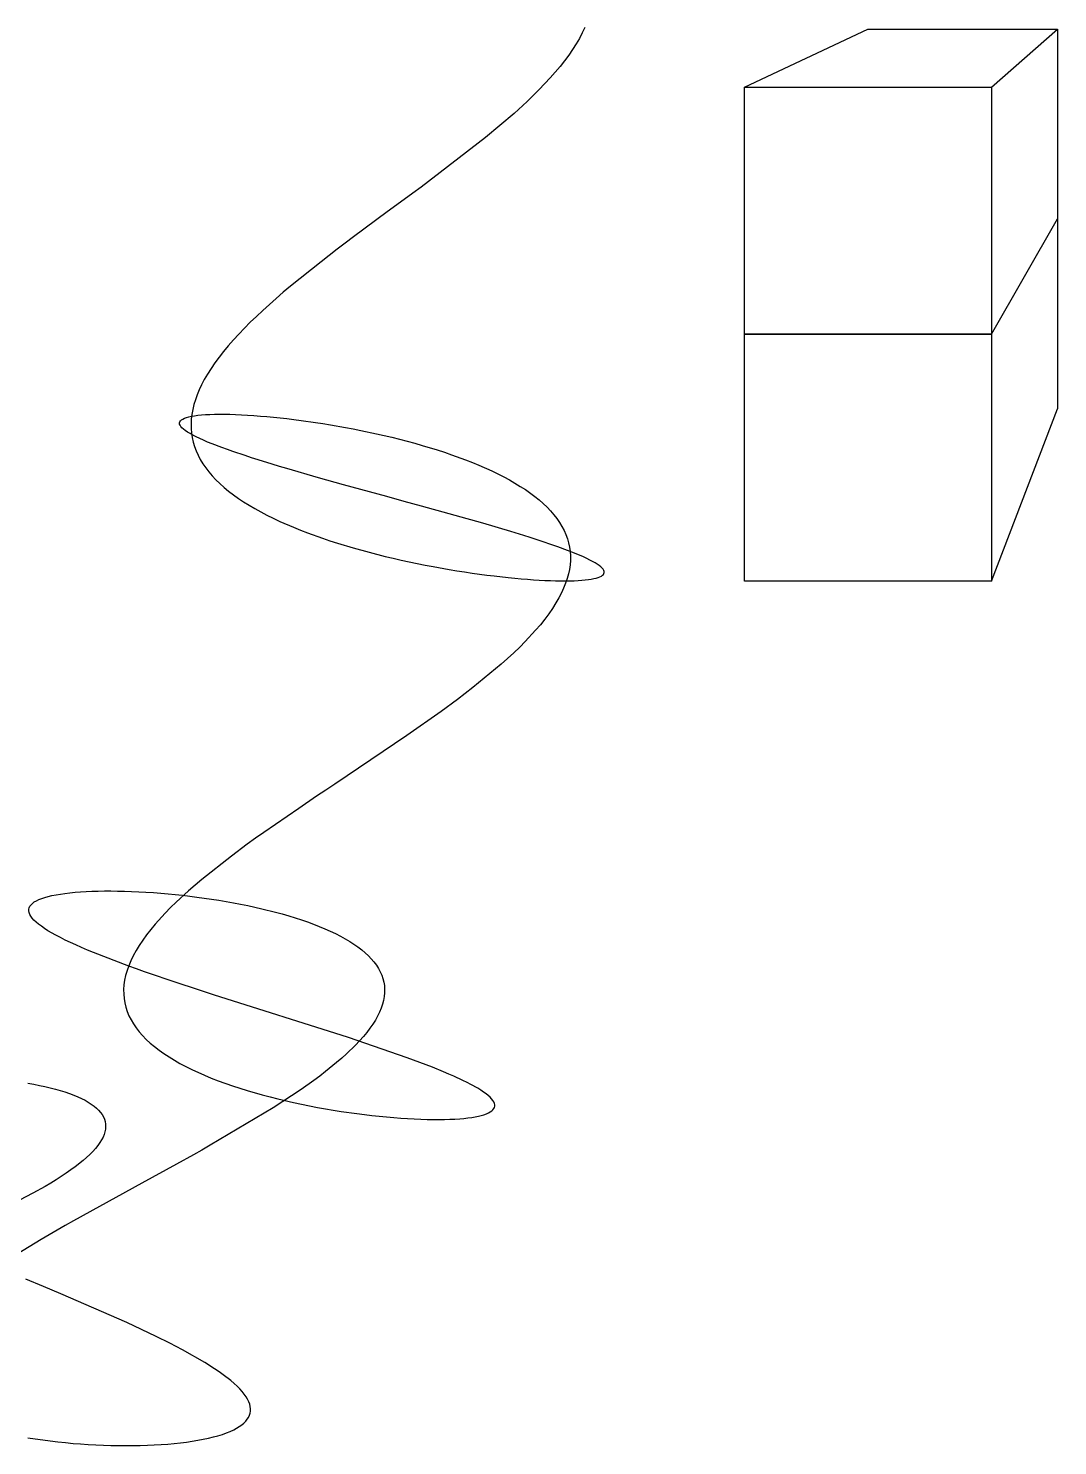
# Model space of a CAD drawing. Extents: x -41 to 52, y -51 to 59.
# Drawn here: x 4.4 to 52.1, y -50.7 to 15.1 of the extents above; entities that cross this region are included whole.
import ezdxf

# ---------------------------------------------------------------- set-up
doc = ezdxf.new("R2010")
doc.units = 0
doc.layers.add('LAYER1', color=7, linetype='CONTINUOUS')

msp = doc.modelspace()

# ---------------------------------------------------------------- linework, layer by layer
at = {"layer": 'LAYER1', "color": 175}
for p, q in [((29.912, 14.586), (29.762, 14.33)), ((30.046, 14.839), (29.912, 14.586)), ((30.164, 15.089), (30.046, 14.839)), ((29.417, 13.813), (29.014, 13.287)), ((29.597, 14.073), (29.417, 13.813)), ((29.762, 14.33), (29.597, 14.073)), ((29.014, 13.287), (28.791, 13.021)), ((28.555, 12.753), (28.044, 12.211)), ((28.791, 13.021), (28.555, 12.753)), ((27.769, 11.938), (27.483, 11.663)), ((28.044, 12.211), (27.769, 11.938)), ((27.483, 11.663), (26.879, 11.109)), ((26.879, 11.109), (25.553, 9.985)), ((25.553, 9.985), (22.573, 7.693)), ((22.183, 7.405), (21.791, 7.116)), ((22.573, 7.693), (22.183, 7.405)), ((21.791, 7.116), (21.005, 6.537)), ((21.005, 6.537), (19.442, 5.382)), ((19.442, 5.382), (19.058, 5.094)), ((18.678, 4.806), (17.931, 4.232)), ((19.058, 5.094), (18.678, 4.806)), ((17.931, 4.232), (16.513, 3.095)), ((16.178, 2.813), (15.852, 2.532)), ((16.513, 3.095), (16.178, 2.813)), ((15.229, 1.974), (14.933, 1.697)), ((15.852, 2.532), (15.229, 1.974)), ((14.649, 1.422), (14.115, 0.876)), ((14.933, 1.697), (14.649, 1.422)), ((14.115, 0.876), (13.867, 0.606)), ((13.411, 0.071), (13.204, -0.194)), ((13.632, 0.337), (13.411, 0.071)), ((13.867, 0.606), (13.632, 0.337)), ((13.01, -0.457), (12.832, -0.717)), ((13.204, -0.194), (13.01, -0.457)), ((12.52, -1.232), (12.395, -1.469)), ((12.668, -0.976), (12.52, -1.232)), ((12.832, -0.717), (12.668, -0.976)), ((12.188, -1.936), (12.105, -2.167)), ((12.284, -1.703), (12.188, -1.936)), ((12.395, -1.469), (12.284, -1.703)), ((11.982, -2.621), (11.942, -2.844)), ((12.036, -2.395), (11.982, -2.621)), ((12.105, -2.167), (12.036, -2.395)), ((11.373, -3.241), (11.386, -3.191)), ((11.377, -3.293), (11.373, -3.241)), ((11.386, -3.191), (11.415, -3.145)), ((11.415, -3.145), (11.46, -3.101)), ((11.46, -3.101), (11.522, -3.061)), ((11.522, -3.061), (11.6, -3.024)), ((11.6, -3.024), (11.694, -2.99)), ((11.694, -2.99), (11.803, -2.959)), ((11.803, -2.959), (11.928, -2.932)), ((11.916, -3.065), (11.905, -3.284)), ((11.905, -3.284), (11.908, -3.5)), ((11.942, -2.844), (11.916, -3.065)), ((11.928, -2.932), (12.068, -2.908)), ((12.068, -2.908), (12.223, -2.887)), ((12.223, -2.887), (12.393, -2.87)), ((12.393, -2.87), (12.578, -2.856)), ((12.578, -2.856), (12.776, -2.846)), ((12.776, -2.846), (12.989, -2.84)), ((12.989, -2.84), (13.214, -2.837)), ((13.214, -2.837), (13.453, -2.838)), ((13.453, -2.838), (13.704, -2.842)), ((13.704, -2.842), (13.967, -2.85)), ((13.967, -2.85), (14.242, -2.862)), ((14.242, -2.862), (14.527, -2.878)), ((14.527, -2.878), (14.824, -2.897)), ((14.824, -2.897), (15.13, -2.921)), ((15.13, -2.921), (15.425, -2.946)), ((15.425, -2.946), (15.727, -2.975)), ((15.727, -2.975), (16.037, -3.007)), ((16.037, -3.007), (16.353, -3.042)), ((16.353, -3.042), (16.676, -3.081)), ((16.676, -3.081), (17.005, -3.124)), ((17.005, -3.124), (17.678, -3.219)), ((17.678, -3.219), (18.021, -3.272)), ((18.021, -3.272), (18.368, -3.329)), ((11.397, -3.348), (11.377, -3.293)), ((11.433, -3.406), (11.397, -3.348)), ((11.486, -3.467), (11.433, -3.406)), ((11.555, -3.531), (11.486, -3.467)), ((11.64, -3.597), (11.555, -3.531)), ((11.741, -3.665), (11.64, -3.597)), ((11.859, -3.737), (11.741, -3.665)), ((11.991, -3.81), (11.859, -3.737)), ((11.908, -3.5), (11.926, -3.713)), ((11.926, -3.713), (11.959, -3.924)), ((11.959, -3.924), (12.005, -4.132)), ((12.14, -3.886), (11.991, -3.81)), ((12.482, -4.045), (12.14, -3.886)), ((18.368, -3.329), (19.071, -3.452)), ((19.071, -3.452), (19.426, -3.519)), ((19.426, -3.519), (19.783, -3.59)), ((19.783, -3.59), (20.499, -3.742)), ((20.499, -3.742), (20.857, -3.823)), ((20.857, -3.823), (21.214, -3.908)), ((21.214, -3.908), (21.925, -4.088)), ((12.005, -4.132), (12.067, -4.338)), ((12.067, -4.338), (12.142, -4.54)), ((12.142, -4.54), (12.232, -4.74)), ((12.675, -4.127), (12.482, -4.045)), ((12.883, -4.212), (12.675, -4.127)), ((13.34, -4.387), (12.883, -4.212)), ((13.589, -4.477), (13.34, -4.387)), ((13.85, -4.569), (13.589, -4.477)), ((14.41, -4.759), (13.85, -4.569)), ((21.925, -4.088), (22.277, -4.183)), ((22.277, -4.183), (22.626, -4.282)), ((22.626, -4.282), (23.314, -4.491)), ((23.314, -4.491), (23.652, -4.6)), ((12.232, -4.74), (12.336, -4.937)), ((12.336, -4.937), (12.453, -5.131)), ((12.453, -5.131), (12.584, -5.322)), ((14.708, -4.856), (14.41, -4.759)), ((15.016, -4.954), (14.708, -4.856)), ((15.664, -5.155), (15.016, -4.954)), ((16.002, -5.257), (15.664, -5.155)), ((23.652, -4.6), (23.984, -4.713)), ((23.984, -4.713), (24.632, -4.949)), ((24.632, -4.949), (24.947, -5.073)), ((24.947, -5.073), (25.254, -5.199)), ((25.254, -5.199), (25.846, -5.463)), ((12.584, -5.322), (12.729, -5.51)), ((12.729, -5.51), (12.887, -5.695)), ((12.887, -5.695), (13.059, -5.877)), ((13.059, -5.877), (13.243, -6.055)), ((16.349, -5.36), (16.002, -5.257)), ((17.814, -5.783), (16.349, -5.36)), ((18.584, -6), (17.814, -5.783)), ((25.846, -5.463), (26.129, -5.6)), ((26.129, -5.6), (26.404, -5.74)), ((26.404, -5.74), (26.669, -5.884)), ((26.669, -5.884), (26.925, -6.031)), ((13.243, -6.055), (13.439, -6.231)), ((13.439, -6.231), (13.648, -6.403)), ((13.648, -6.403), (13.869, -6.572)), ((18.976, -6.109), (18.584, -6)), ((19.371, -6.218), (18.976, -6.109)), ((20.978, -6.659), (19.371, -6.218)), ((26.925, -6.031), (27.17, -6.181)), ((27.17, -6.181), (27.405, -6.334)), ((27.405, -6.334), (27.842, -6.65)), ((13.869, -6.572), (14.101, -6.738)), ((14.101, -6.738), (14.345, -6.901)), ((14.345, -6.901), (14.599, -7.06)), ((14.599, -7.06), (14.864, -7.216)), ((14.864, -7.216), (15.423, -7.518)), ((21.787, -6.879), (20.978, -6.659)), ((22.191, -6.99), (21.787, -6.879)), ((22.592, -7.1), (22.191, -6.99)), ((25.44, -7.896), (22.592, -7.1)), ((27.842, -6.65), (28.043, -6.813)), ((28.043, -6.813), (28.232, -6.979)), ((28.232, -6.979), (28.409, -7.149)), ((28.409, -7.149), (28.573, -7.321)), ((15.423, -7.518), (15.717, -7.664)), ((15.717, -7.664), (16.02, -7.806)), ((16.02, -7.806), (16.65, -8.08)), ((28.573, -7.321), (28.725, -7.496)), ((28.725, -7.496), (28.863, -7.674)), ((28.863, -7.674), (28.989, -7.855)), ((28.989, -7.855), (29.101, -8.039)), ((16.65, -8.08), (16.976, -8.212)), ((16.976, -8.212), (17.309, -8.34)), ((17.309, -8.34), (17.994, -8.586)), ((26.734, -8.278), (25.44, -7.896)), ((27.336, -8.462), (26.734, -8.278)), ((27.624, -8.553), (27.336, -8.462)), ((29.101, -8.039), (29.199, -8.226)), ((29.199, -8.226), (29.283, -8.416)), ((29.283, -8.416), (29.353, -8.609)), ((17.994, -8.586), (18.344, -8.704)), ((18.344, -8.704), (18.7, -8.818)), ((18.7, -8.818), (19.423, -9.035)), ((19.423, -9.035), (20.902, -9.426)), ((27.902, -8.642), (27.624, -8.553)), ((28.917, -8.986), (27.902, -8.642)), ((29.359, -9.149), (28.917, -8.986)), ((29.353, -8.609), (29.409, -8.804)), ((29.562, -9.228), (29.359, -9.149)), ((29.409, -8.804), (29.451, -9.002)), ((29.451, -9.002), (29.479, -9.203)), ((20.902, -9.426), (21.276, -9.515)), ((21.276, -9.515), (21.65, -9.6)), ((21.65, -9.6), (22.396, -9.759)), ((22.396, -9.759), (22.767, -9.833)), ((22.767, -9.833), (23.137, -9.903)), ((29.475, -9.82), (29.445, -10.031)), ((29.491, -9.612), (29.475, -9.82)), ((29.479, -9.203), (29.492, -9.406)), ((29.492, -9.406), (29.491, -9.612)), ((29.754, -9.306), (29.562, -9.228)), ((30.1, -9.455), (29.754, -9.306)), ((30.255, -9.527), (30.1, -9.455)), ((30.396, -9.596), (30.255, -9.527)), ((30.524, -9.664), (30.396, -9.596)), ((30.638, -9.73), (30.524, -9.664)), ((30.739, -9.794), (30.638, -9.73)), ((30.827, -9.855), (30.739, -9.794)), ((30.9, -9.914), (30.827, -9.855)), ((23.137, -9.903), (23.868, -10.033)), ((23.868, -10.033), (24.228, -10.092)), ((24.228, -10.092), (24.584, -10.148)), ((24.584, -10.148), (24.936, -10.2)), ((24.936, -10.2), (25.282, -10.249)), ((25.282, -10.249), (25.622, -10.294)), ((25.622, -10.294), (25.956, -10.336)), ((25.956, -10.336), (26.604, -10.408)), ((26.604, -10.408), (26.91, -10.438)), ((26.91, -10.438), (27.208, -10.465)), ((27.208, -10.465), (27.498, -10.489)), ((27.498, -10.489), (27.779, -10.509)), ((27.779, -10.509), (28.051, -10.527)), ((29.342, -10.459), (29.269, -10.677)), ((29.401, -10.244), (29.342, -10.459)), ((29.445, -10.031), (29.401, -10.244)), ((30.18, -10.522), (30.327, -10.504)), ((30.327, -10.504), (30.462, -10.484)), ((30.462, -10.484), (30.583, -10.461)), ((30.583, -10.461), (30.69, -10.435)), ((30.69, -10.435), (30.784, -10.406)), ((30.784, -10.406), (30.865, -10.374)), ((30.865, -10.374), (30.932, -10.34)), ((30.96, -9.971), (30.9, -9.914)), ((30.932, -10.34), (30.984, -10.303)), ((31.006, -10.026), (30.96, -9.971)), ((30.984, -10.303), (31.023, -10.263)), ((31.037, -10.078), (31.006, -10.026)), ((31.023, -10.263), (31.048, -10.221)), ((31.055, -10.128), (31.037, -10.078)), ((31.048, -10.221), (31.058, -10.176)), ((31.058, -10.176), (31.055, -10.128)), ((28.051, -10.527), (28.313, -10.54)), ((28.313, -10.54), (28.565, -10.551)), ((28.565, -10.551), (28.807, -10.558)), ((28.807, -10.558), (29.038, -10.562)), ((29.08, -11.119), (28.964, -11.344)), ((29.038, -10.562), (29.258, -10.563)), ((29.181, -10.897), (29.08, -11.119)), ((29.269, -10.677), (29.181, -10.897)), ((29.258, -10.563), (29.466, -10.561)), ((29.466, -10.561), (29.663, -10.556)), ((29.663, -10.556), (29.848, -10.547)), ((29.848, -10.547), (30.02, -10.536)), ((30.02, -10.536), (30.18, -10.522)), ((28.823, -11.589), (28.666, -11.837)), ((28.964, -11.344), (28.823, -11.589)), ((28.305, -12.34), (28.102, -12.594)), ((28.493, -12.087), (28.305, -12.34)), ((28.666, -11.837), (28.493, -12.087)), ((27.883, -12.851), (27.403, -13.37)), ((28.102, -12.594), (27.883, -12.851)), ((27.142, -13.632), (26.868, -13.897)), ((27.403, -13.37), (27.142, -13.632)), ((26.281, -14.43), (24.969, -15.514)), ((26.868, -13.897), (26.281, -14.43)), ((24.969, -15.514), (24.615, -15.788)), ((24.252, -16.064), (23.501, -16.617)), ((24.615, -15.788), (24.252, -16.064)), ((23.501, -16.617), (21.917, -17.734)), ((21.917, -17.734), (18.57, -19.985)), ((18.148, -20.266), (17.729, -20.547)), ((18.57, -19.985), (18.148, -20.266)), ((17.729, -20.547), (16.897, -21.108)), ((16.897, -21.108), (15.285, -22.222)), ((15.285, -22.222), (14.896, -22.498)), ((14.515, -22.774), (13.775, -23.321)), ((14.896, -22.498), (14.515, -22.774)), ((13.775, -23.321), (12.409, -24.4)), ((6.777, -24.98), (7.04, -24.964)), ((7.04, -24.964), (7.313, -24.952)), ((7.313, -24.952), (7.596, -24.944)), ((7.596, -24.944), (7.889, -24.939)), ((7.889, -24.939), (8.191, -24.939)), ((8.191, -24.939), (8.502, -24.942)), ((8.502, -24.942), (8.82, -24.949)), ((8.82, -24.949), (9.146, -24.96)), ((9.146, -24.96), (9.478, -24.975)), ((11.792, -24.93), (11.223, -25.453)), ((12.095, -24.666), (11.792, -24.93)), ((12.409, -24.4), (12.095, -24.666)), ((4.438, -25.644), (4.489, -25.576)), ((4.489, -25.576), (4.556, -25.512)), ((4.556, -25.512), (4.639, -25.45)), ((4.639, -25.45), (4.738, -25.392)), ((4.738, -25.392), (4.852, -25.337)), ((4.852, -25.337), (4.981, -25.286)), ((4.981, -25.286), (5.126, -25.238)), ((5.126, -25.238), (5.285, -25.193)), ((5.285, -25.193), (5.458, -25.152)), ((5.458, -25.152), (5.646, -25.115)), ((5.646, -25.115), (5.847, -25.08)), ((5.847, -25.08), (6.061, -25.05)), ((6.061, -25.05), (6.287, -25.023)), ((6.287, -25.023), (6.527, -25)), ((6.527, -25), (6.777, -24.98)), ((9.478, -24.975), (9.817, -24.994)), ((9.817, -24.994), (10.161, -25.017)), ((10.161, -25.017), (10.51, -25.044)), ((10.51, -25.044), (10.839, -25.072)), ((10.839, -25.072), (11.171, -25.104)), ((11.223, -25.453), (10.958, -25.712)), ((11.171, -25.104), (11.506, -25.14)), ((11.506, -25.14), (11.842, -25.179)), ((11.842, -25.179), (12.18, -25.221)), ((12.18, -25.221), (12.519, -25.267)), ((12.519, -25.267), (13.196, -25.37)), ((13.196, -25.37), (13.534, -25.427)), ((13.534, -25.427), (13.87, -25.487)), ((13.87, -25.487), (14.204, -25.55)), ((14.204, -25.55), (14.535, -25.617)), ((14.535, -25.617), (14.864, -25.688)), ((4.384, -25.865), (4.385, -25.788)), ((4.398, -25.944), (4.384, -25.865)), ((4.385, -25.788), (4.403, -25.714)), ((4.43, -26.026), (4.398, -25.944)), ((4.403, -25.714), (4.438, -25.644)), ((4.478, -26.112), (4.43, -26.026)), ((4.542, -26.199), (4.478, -26.112)), ((4.623, -26.29), (4.542, -26.199)), ((10.707, -25.968), (10.246, -26.475)), ((10.958, -25.712), (10.707, -25.968)), ((14.864, -25.688), (15.188, -25.762)), ((15.188, -25.762), (15.824, -25.92)), ((15.824, -25.92), (16.134, -26.004)), ((16.134, -26.004), (16.438, -26.092)), ((16.438, -26.092), (16.736, -26.183)), ((16.736, -26.183), (17.027, -26.277)), ((17.027, -26.277), (17.311, -26.375)), ((4.721, -26.383), (4.623, -26.29)), ((4.835, -26.479), (4.721, -26.383)), ((4.965, -26.577), (4.835, -26.479)), ((5.111, -26.677), (4.965, -26.577)), ((5.272, -26.78), (5.111, -26.677)), ((5.643, -26.992), (5.272, -26.78)), ((10.038, -26.725), (9.845, -26.973)), ((10.246, -26.475), (10.038, -26.725)), ((17.311, -26.375), (17.587, -26.476)), ((17.587, -26.476), (18.113, -26.689)), ((18.113, -26.689), (18.362, -26.8)), ((18.362, -26.8), (18.602, -26.914)), ((18.602, -26.914), (18.832, -27.032)), ((5.85, -27.102), (5.643, -26.992)), ((6.073, -27.213), (5.85, -27.102)), ((6.561, -27.442), (6.073, -27.213)), ((6.826, -27.559), (6.561, -27.442)), ((7.104, -27.677), (6.826, -27.559)), ((9.505, -27.461), (9.359, -27.702)), ((9.667, -27.218), (9.505, -27.461)), ((9.845, -26.973), (9.667, -27.218)), ((18.832, -27.032), (19.052, -27.152)), ((19.052, -27.152), (19.26, -27.276)), ((19.26, -27.276), (19.457, -27.403)), ((19.457, -27.403), (19.643, -27.534)), ((19.643, -27.534), (19.817, -27.667)), ((8.34, -28.168), (7.104, -27.677)), ((9.026, -28.422), (8.34, -28.168)), ((9.115, -28.175), (9.017, -28.407)), ((9.229, -27.94), (9.115, -28.175)), ((9.359, -27.702), (9.229, -27.94)), ((19.817, -27.667), (19.979, -27.803)), ((19.979, -27.803), (20.128, -27.943)), ((20.128, -27.943), (20.264, -28.085)), ((20.264, -28.085), (20.387, -28.23)), ((20.387, -28.23), (20.497, -28.379)), ((8.874, -28.855), (8.827, -29.074)), ((8.938, -28.632), (8.874, -28.855)), ((9.017, -28.407), (8.938, -28.632)), ((9.384, -28.55), (9.026, -28.422)), ((9.752, -28.68), (9.384, -28.55)), ((11.302, -29.208), (9.752, -28.68)), ((20.497, -28.379), (20.594, -28.53)), ((20.594, -28.53), (20.676, -28.684)), ((20.676, -28.684), (20.745, -28.84)), ((20.745, -28.84), (20.8, -29)), ((8.796, -29.291), (8.781, -29.505)), ((8.781, -29.505), (8.782, -29.716)), ((8.827, -29.074), (8.796, -29.291)), ((12.117, -29.477), (11.302, -29.208)), ((12.533, -29.612), (12.117, -29.477)), ((20.8, -29), (20.841, -29.162)), ((20.841, -29.162), (20.867, -29.327)), ((20.867, -29.327), (20.879, -29.494)), ((20.879, -29.494), (20.876, -29.664)), ((8.782, -29.716), (8.799, -29.923)), ((8.799, -29.923), (8.833, -30.128)), ((8.833, -30.128), (8.882, -30.329)), ((12.952, -29.747), (12.533, -29.612)), ((19.198, -31.738), (12.952, -29.747)), ((20.781, -30.189), (20.721, -30.369)), ((20.828, -30.012), (20.781, -30.189)), ((20.859, -29.837), (20.828, -30.012)), ((20.876, -29.664), (20.859, -29.837)), ((8.882, -30.329), (8.947, -30.527)), ((8.947, -30.527), (9.028, -30.722)), ((9.028, -30.722), (9.125, -30.914)), ((20.556, -30.735), (20.452, -30.922)), ((20.645, -30.551), (20.556, -30.735)), ((20.721, -30.369), (20.645, -30.551)), ((9.125, -30.914), (9.236, -31.102)), ((9.236, -31.102), (9.363, -31.286)), ((9.363, -31.286), (9.505, -31.467)), ((9.505, -31.467), (9.661, -31.645)), ((20.055, -31.494), (19.894, -31.688)), ((20.201, -31.301), (20.055, -31.494)), ((20.333, -31.11), (20.201, -31.301)), ((20.452, -30.922), (20.333, -31.11)), ((9.661, -31.645), (9.832, -31.819)), ((9.832, -31.819), (10.016, -31.989)), ((10.016, -31.989), (10.214, -32.155)), ((10.214, -32.155), (10.425, -32.318)), ((19.533, -32.084), (19.12, -32.486)), ((21.933, -32.673), (19.198, -31.738)), ((19.721, -31.885), (19.533, -32.084)), ((19.894, -31.688), (19.721, -31.885)), ((10.425, -32.318), (10.649, -32.477)), ((10.649, -32.477), (10.885, -32.633)), ((10.885, -32.633), (11.393, -32.932)), ((18.893, -32.69), (18.655, -32.896)), ((19.12, -32.486), (18.893, -32.69)), ((23.095, -33.112), (21.933, -32.673)), ((11.393, -32.932), (11.664, -33.076)), ((11.664, -33.076), (11.945, -33.215)), ((11.945, -33.215), (12.536, -33.483)), ((12.536, -33.483), (12.846, -33.611)), ((18.142, -33.311), (17.874, -33.517)), ((18.655, -32.896), (18.142, -33.311)), ((23.613, -33.321), (23.095, -33.112)), ((23.855, -33.424), (23.613, -33.321)), ((24.085, -33.525), (23.855, -33.424)), ((4.339, -33.85), (4.61, -33.898)), ((4.61, -33.898), (4.874, -33.95)), ((4.874, -33.95), (5.13, -34.005)), ((5.13, -34.005), (5.376, -34.064)), ((5.376, -34.064), (5.614, -34.125)), ((5.614, -34.125), (5.842, -34.19)), ((12.846, -33.611), (13.163, -33.735)), ((13.163, -33.735), (13.821, -33.971)), ((13.821, -33.971), (14.16, -34.082)), ((14.16, -34.082), (14.504, -34.19)), ((17.007, -34.142), (15.72, -34.991)), ((17.595, -33.724), (17.007, -34.142)), ((17.874, -33.517), (17.595, -33.724)), ((24.509, -33.72), (24.085, -33.525)), ((24.702, -33.815), (24.509, -33.72)), ((24.883, -33.909), (24.702, -33.815)), ((25.204, -34.088), (24.883, -33.909)), ((25.345, -34.175), (25.204, -34.088)), ((5.842, -34.19), (6.06, -34.257)), ((6.06, -34.257), (6.268, -34.328)), ((6.268, -34.328), (6.466, -34.402)), ((6.466, -34.402), (6.652, -34.479)), ((6.652, -34.479), (6.827, -34.559)), ((6.827, -34.559), (6.99, -34.642)), ((6.99, -34.642), (7.141, -34.728)), ((7.141, -34.728), (7.28, -34.817)), ((7.28, -34.817), (7.407, -34.909)), ((14.504, -34.19), (15.209, -34.393)), ((15.209, -34.393), (15.568, -34.488)), ((15.568, -34.488), (15.93, -34.579)), ((15.93, -34.579), (16.661, -34.748)), ((16.661, -34.748), (17.029, -34.827)), ((25.472, -34.26), (25.345, -34.175)), ((25.586, -34.342), (25.472, -34.26)), ((25.685, -34.422), (25.586, -34.342)), ((25.771, -34.499), (25.685, -34.422)), ((25.842, -34.575), (25.771, -34.499)), ((25.899, -34.647), (25.842, -34.575)), ((25.942, -34.717), (25.899, -34.647)), ((25.971, -34.785), (25.942, -34.717)), ((25.986, -34.85), (25.971, -34.785)), ((7.407, -34.909), (7.521, -35.003)), ((7.521, -35.003), (7.621, -35.101)), ((7.621, -35.101), (7.709, -35.201)), ((7.709, -35.201), (7.783, -35.304)), ((7.783, -35.304), (7.843, -35.41)), ((7.843, -35.41), (7.89, -35.518)), ((15.72, -34.991), (12.798, -36.727)), ((17.029, -34.827), (17.397, -34.901)), ((17.397, -34.901), (17.766, -34.971)), ((17.766, -34.971), (18.134, -35.037)), ((18.134, -35.037), (18.501, -35.099)), ((18.501, -35.099), (18.865, -35.157)), ((18.865, -35.157), (19.585, -35.26)), ((19.585, -35.26), (19.94, -35.305)), ((19.94, -35.305), (20.29, -35.346)), ((20.29, -35.346), (20.634, -35.383)), ((20.634, -35.383), (20.973, -35.416)), ((20.973, -35.416), (21.305, -35.444)), ((21.305, -35.444), (21.63, -35.469)), ((21.63, -35.469), (21.947, -35.49)), ((24.363, -35.496), (24.559, -35.479)), ((24.559, -35.479), (24.745, -35.459)), ((24.745, -35.459), (24.918, -35.435)), ((24.918, -35.435), (25.079, -35.408)), ((25.079, -35.408), (25.228, -35.378)), ((25.228, -35.378), (25.364, -35.345)), ((25.364, -35.345), (25.487, -35.309)), ((25.487, -35.309), (25.597, -35.269)), ((25.597, -35.269), (25.694, -35.227)), ((25.694, -35.227), (25.777, -35.182)), ((25.777, -35.182), (25.847, -35.133)), ((25.847, -35.133), (25.902, -35.082)), ((25.902, -35.082), (25.944, -35.028)), ((25.944, -35.028), (25.972, -34.972)), ((25.972, -34.972), (25.986, -34.912)), ((25.986, -34.912), (25.986, -34.85)), ((7.914, -36.098), (7.876, -36.221)), ((7.89, -35.518), (7.923, -35.629)), ((7.937, -35.977), (7.914, -36.098)), ((7.923, -35.629), (7.942, -35.743)), ((7.946, -35.859), (7.937, -35.977)), ((7.942, -35.743), (7.946, -35.859)), ((21.947, -35.49), (22.256, -35.506)), ((22.256, -35.506), (22.556, -35.519)), ((22.556, -35.519), (22.847, -35.527)), ((22.847, -35.527), (23.128, -35.532)), ((23.128, -35.532), (23.398, -35.532)), ((23.398, -35.532), (23.657, -35.529)), ((23.657, -35.529), (23.904, -35.522)), ((23.904, -35.522), (24.14, -35.511)), ((24.14, -35.511), (24.363, -35.496)), ((7.583, -36.738), (7.474, -36.872)), ((7.677, -36.605), (7.583, -36.738)), ((7.758, -36.475), (7.677, -36.605)), ((7.824, -36.347), (7.758, -36.475)), ((7.876, -36.221), (7.824, -36.347)), ((12.798, -36.727), (12.41, -36.947)), ((6.903, -37.431), (6.536, -37.722)), ((7.066, -37.289), (6.903, -37.431)), ((7.216, -37.148), (7.066, -37.289)), ((7.352, -37.009), (7.216, -37.148)), ((7.474, -36.872), (7.352, -37.009)), ((12.018, -37.167), (11.225, -37.607)), ((12.41, -36.947), (12.018, -37.167)), ((6.118, -38.02), (5.65, -38.324)), ((6.333, -37.87), (6.118, -38.02)), ((6.536, -37.722), (6.333, -37.87)), ((11.225, -37.607), (9.621, -38.487)), ((5.135, -38.635), (4.576, -38.951)), ((5.399, -38.479), (5.135, -38.635)), ((5.65, -38.324), (5.399, -38.479)), ((9.621, -38.487), (6.455, -40.236)), ((4.576, -38.951), (3.334, -39.598)), ((5.697, -40.668), (4.96, -41.096)), ((6.074, -40.452), (5.697, -40.668)), ((6.455, -40.236), (6.074, -40.452)), ((4.96, -41.096), (3.566, -41.941)), ((5.063, -43.274), (4.246, -42.931)), ((5.468, -43.444), (5.063, -43.274)), ((5.87, -43.614), (5.468, -43.444)), ((8.923, -44.948), (5.87, -43.614)), ((10.287, -45.589), (8.923, -44.948)), ((10.916, -45.902), (10.287, -45.589)), ((11.215, -46.057), (10.916, -45.902)), ((11.504, -46.209), (11.215, -46.057)), ((12.548, -46.803), (11.504, -46.209)), ((12.999, -47.088), (12.548, -46.803)), ((13.206, -47.228), (12.999, -47.088)), ((13.399, -47.366), (13.206, -47.228)), ((13.747, -47.635), (13.399, -47.366)), ((13.9, -47.767), (13.747, -47.635)), ((14.04, -47.896), (13.9, -47.767)), ((14.166, -48.022), (14.04, -47.896)), ((14.278, -48.146), (14.166, -48.022)), ((14.376, -48.268), (14.278, -48.146)), ((14.459, -48.387), (14.376, -48.268)), ((14.529, -48.504), (14.459, -48.387)), ((14.584, -48.618), (14.529, -48.504)), ((14.625, -48.73), (14.584, -48.618)), ((14.571, -49.34), (14.615, -49.245)), ((14.615, -49.245), (14.645, -49.148)), ((14.651, -48.838), (14.625, -48.73)), ((14.645, -49.148), (14.662, -49.048)), ((14.664, -48.944), (14.651, -48.838)), ((14.662, -49.048), (14.664, -48.944)), ((13.721, -49.99), (13.882, -49.916)), ((13.882, -49.916), (14.02, -49.843)), ((14.02, -49.843), (14.144, -49.767)), ((14.144, -49.767), (14.256, -49.688)), ((14.256, -49.688), (14.355, -49.605)), ((14.355, -49.605), (14.441, -49.52)), ((14.441, -49.52), (14.513, -49.431)), ((14.513, -49.431), (14.571, -49.34)), ((4.341, -50.287), (4.683, -50.34)), ((4.683, -50.34), (5.028, -50.39)), ((5.028, -50.39), (5.376, -50.435)), ((5.376, -50.435), (5.727, -50.476)), ((5.727, -50.476), (6.08, -50.513)), ((6.08, -50.513), (6.433, -50.545)), ((6.433, -50.545), (6.787, -50.573)), ((6.787, -50.573), (7.141, -50.597)), ((10.516, -50.602), (10.823, -50.579)), ((10.823, -50.579), (11.122, -50.552)), ((11.122, -50.552), (11.412, -50.521)), ((11.412, -50.521), (11.693, -50.486)), ((11.693, -50.486), (11.964, -50.447)), ((11.964, -50.447), (12.225, -50.404)), ((12.225, -50.404), (12.475, -50.356)), ((12.475, -50.356), (12.714, -50.305)), ((12.714, -50.305), (12.941, -50.25)), ((12.941, -50.25), (13.155, -50.191)), ((13.155, -50.191), (13.357, -50.128)), ((13.357, -50.128), (13.546, -50.061)), ((13.546, -50.061), (13.721, -49.99)), ((7.141, -50.597), (7.494, -50.617)), ((7.494, -50.617), (7.845, -50.632)), ((7.845, -50.632), (8.194, -50.643)), ((8.194, -50.643), (8.54, -50.65)), ((8.54, -50.65), (8.882, -50.652)), ((8.882, -50.652), (9.22, -50.651)), ((9.22, -50.651), (9.553, -50.645)), ((9.553, -50.645), (9.881, -50.635)), ((9.881, -50.635), (10.202, -50.62)), ((10.202, -50.62), (10.516, -50.602))]:
    msp.add_line(p, q, dxfattribs=at)
at = {"layer": 'LAYER1', "color": 173}
for p, q in [((37.56, 12.327), (43.286, 15.011)), ((43.286, 15.011), (52.084, 15.011)), ((49.011, 12.327), (52.084, 15.011)), ((52.084, 15.011), (52.084, 6.213)), ((37.56, 12.327), (49.011, 12.327)), ((37.56, 0.876), (37.56, 12.327)), ((49.011, 12.327), (49.011, 0.876)), ((49.011, 0.876), (52.084, 6.213)), ((49.011, 0.876), (52.084, 6.213)), ((52.084, 6.213), (52.084, -2.585)), ((49.011, 0.876), (37.56, 0.876)), ((37.56, 0.876), (49.011, 0.876)), ((37.56, -10.575), (37.56, 0.876)), ((49.011, 0.876), (49.011, -10.575)), ((49.011, -10.575), (52.084, -2.585)), ((49.011, -10.575), (37.56, -10.575))]:
    msp.add_line(p, q, dxfattribs=at)

doc.saveas('drawing.dxf')
